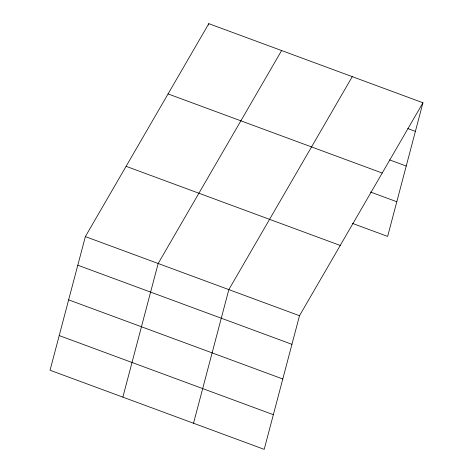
<?xml version="1.0" encoding="UTF-8"?>
<svg xmlns="http://www.w3.org/2000/svg" width="473" height="473" viewBox="0 0 473 473"><rect width="100%" height="100%" fill="white"/><g stroke="black" fill="none" stroke-linecap="round" stroke-linejoin="round"><path stroke-width="0.71" d="M85.359 236.601L50.049 370.235L264.194 449.35L299.504 315.716L422.951 102.765L208.806 23.65L85.359 236.601L299.504 315.716M208.433 25.045L208.806 23.65M122.862 397.131L158.165 263.496L281.612 50.552M193.528 423.24L228.837 289.606L352.279 76.656M422.951 102.765L387.641 236.399L352.308 223.345M407.767 128.555L415.389 131.37M389.604 159.886L406.236 166.035M168.069 93.926L382.214 173.041M370.471 192.014L396.8 201.74M126.096 166.325L340.241 245.446M77.803 265.205L291.947 344.32M68.644 299.864L282.789 378.979M59.208 335.576L273.353 414.691"/></g></svg>
